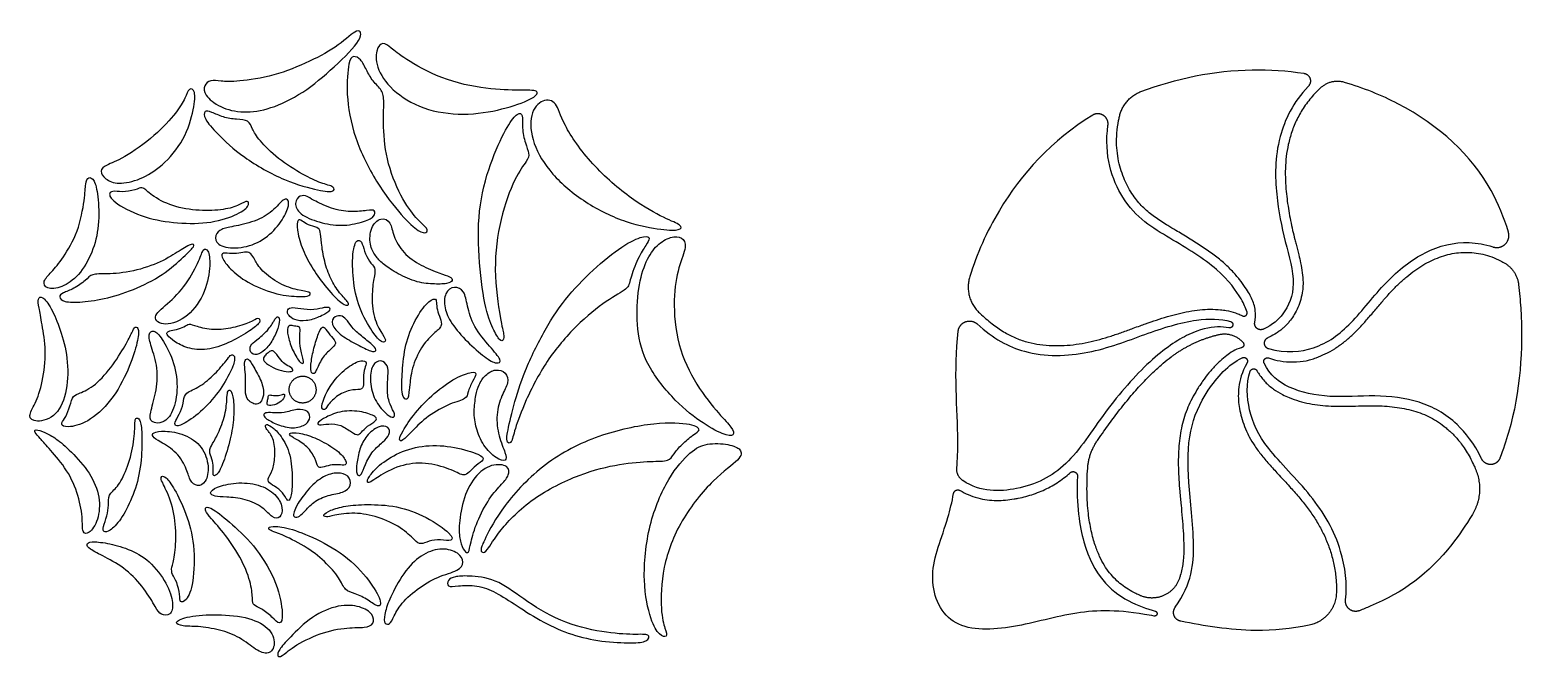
# Model space of a CAD drawing. Header units: millimetres. Extents: x -135 to 7155, y -215 to 2165.
# Drawn here: x 6089 to 7155, y 1717 to 2165 of the extents above; entities that cross this region are included whole.
import ezdxf

# ---------------------------------------------------------------- set-up
doc = ezdxf.new("R2010")
doc.units = ezdxf.units.MM
doc.header["$MEASUREMENT"] = 0
doc.layers.add('Default', color=18, linetype='Continuous')

msp = doc.modelspace()

# ---------------------------------------------------------------- linework, layer by layer
at = {"layer": 'Default'}
for points in [[(6238.7, 2128.3), (6245.1, 2128.9), (6263.1, 2131.5), (6289.2, 2142.3), (6310.2, 2153.6), (6323.6, 2167.4), (6327.8, 2159.5), (6306.2, 2138), (6283.8, 2119.1), (6260.1, 2107.8), (6241.2, 2105.1), (6224.1, 2109), (6212.8, 2118.6), (6212.8, 2125.2), (6217.7, 2129.3), (6224.5, 2128.1), (6232.3, 2127.7), (6238.7, 2128.3)], [(6357.9, 2143.7), (6363.8, 2139.9), (6381.8, 2129.3), (6416.3, 2121.8), (6439.7, 2121.8), (6453.1, 2121.8), (6450.1, 2116.4), (6430.3, 2108.7), (6402.1, 2103.3), (6372.5, 2106.3), (6348.6, 2119.5), (6336, 2136.5), (6335.5, 2151.2), (6340.9, 2156.6), (6346.2, 2152.3), (6352, 2147.5), (6357.9, 2143.7)], [(6341.4, 2095.3), (6341.6, 2087.7), (6343.4, 2068.9), (6355.4, 2042), (6366.2, 2028.1), (6373.4, 2022.7), (6372.2, 2019.5), (6367.3, 2019.9), (6355.1, 2030.6), (6335.9, 2055.4), (6319.7, 2087.8), (6314.1, 2120.1), (6316.5, 2143.7), (6319.6, 2146.5), (6325.1, 2144.3), (6329, 2136.3), (6333.5, 2127.9), (6340.6, 2121.8), (6341.9, 2114.4), (6341.1, 2102.9), (6341.4, 2095.3)], [(6156.5, 2074.3), (6162.5, 2077.8), (6178.9, 2089.4), (6194.2, 2106.5), (6199.9, 2116.3), (6202.3, 2123.9), (6207.1, 2121.7), (6206.4, 2109.7), (6199.6, 2085.8), (6182.9, 2066.9), (6167.6, 2057.6), (6151.4, 2054), (6142, 2058.1), (6138.2, 2064.2), (6142.7, 2068.3), (6150.4, 2070.8), (6156.5, 2074.3)], [(6471.2, 2096.4), (6475.2, 2088.8), (6489.2, 2068.4), (6519.7, 2042.4), (6543.1, 2029.5), (6555.1, 2025.3), (6553.5, 2021.4), (6541.8, 2021.7), (6515.2, 2026.2), (6484.7, 2041), (6460.5, 2061.6), (6447, 2083.7), (6445.2, 2105.6), (6455.1, 2116), (6465.3, 2113.9), (6467.2, 2104), (6471.2, 2096.4)], [(6253.4, 2085.5), (6256.4, 2081.9), (6265.5, 2072.7), (6284.5, 2060.7), (6296.9, 2055), (6306.8, 2052.9), (6306.1, 2048.7), (6296.9, 2049.7), (6271.6, 2056), (6239.9, 2073.9), (6221.7, 2091.4), (6212.8, 2101.6), (6213.1, 2107.7), (6218, 2106.3), (6226.8, 2102.2), (6236.3, 2100.7), (6245.5, 2100.5), (6247.2, 2094.1), (6250.3, 2089.1), (6253.4, 2085.5)], [(6424.6, 1960.1), (6423.3, 1968), (6419.4, 1994), (6424.2, 2030.4), (6435.3, 2060.3), (6444.4, 2072), (6445.7, 2076.1), (6442.5, 2083.5), (6440, 2095.1), (6441.3, 2104.8), (6437.3, 2105.9), (6430.5, 2097.8), (6418.7, 2073.9), (6408.9, 2040.4), (6408.7, 2003.1), (6413.5, 1966), (6419.5, 1950.8), (6424.7, 1942), (6427.2, 1942.8), (6427.5, 1947), (6426, 1952.3), (6424.6, 1960.1)], [(6127.4, 2042.7), (6126.6, 2036.8), (6123.5, 2020.2), (6112.2, 2001.3), (6103.8, 1991.4), (6097.5, 1985.2), (6100.1, 1979.5), (6111.3, 1980.2), (6123.8, 1988.8), (6133.7, 2005.8), (6138.5, 2024.6), (6137.5, 2047.8), (6134.8, 2058.1), (6130.3, 2060.4), (6128.3, 2055.5), (6128.2, 2048.5), (6127.4, 2042.7)], [(6176.2, 2046.6), (6179.7, 2044.2), (6190, 2038.3), (6209.9, 2035.3), (6228, 2036.1), (6238.8, 2039.7), (6244.7, 2043.7), (6245.8, 2039.1), (6236.9, 2032.3), (6215.7, 2026), (6190.9, 2026.7), (6168, 2031), (6146.8, 2042.3), (6144.7, 2048.8), (6148.7, 2049.9), (6156.7, 2048.6), (6166.5, 2051.3), (6169.2, 2053), (6172.8, 2049.1), (6176.2, 2046.6)], [(6234.4, 2024.5), (6238.4, 2025.2), (6249.6, 2027.6), (6262.7, 2035.1), (6270.2, 2045.2), (6274.2, 2043.4), (6273, 2035.4), (6265.1, 2022.8), (6251.9, 2011.8), (6235.1, 2008), (6221.6, 2010.9), (6220.6, 2018.3), (6225.4, 2022.9), (6230.3, 2023.7), (6234.4, 2024.5)], [(6291.7, 2043), (6294.5, 2041.4), (6304.1, 2036.7), (6318.1, 2034.5), (6330.5, 2035.8), (6335.4, 2036.7), (6335.4, 2031.1), (6326.7, 2027.4), (6311.3, 2024.2), (6295.2, 2027.1), (6280.6, 2033), (6277.2, 2041.3), (6281.5, 2047.2), (6287.4, 2045.9), (6288.9, 2044.5), (6291.7, 2043)], [(6297, 2012.5), (6297.4, 2008.8), (6298.9, 1999.3), (6303.4, 1986.8), (6309.7, 1976.6), (6317.5, 1969.3), (6315.6, 1967.5), (6311.2, 1969.1), (6298.9, 1982), (6289.7, 1995.6), (6282.5, 2009.4), (6279.2, 2022.8), (6279.8, 2030.1), (6283, 2028.5), (6287.2, 2025.4), (6294.5, 2023.7), (6296.3, 2021.3), (6296.6, 2016.1), (6297, 2012.5)], [(6341.1, 1997.8), (6343.4, 1995.9), (6349.3, 1991.6), (6363.9, 1984.5), (6376.6, 1983.1), (6387.3, 1983.3), (6391.5, 1985.7), (6389.2, 1988.7), (6382.1, 1990.6), (6368, 1996.3), (6355.1, 2005.1), (6347.7, 2018.1), (6347, 2027.7), (6339.5, 2031.6), (6331.7, 2024.1), (6331.1, 2010.9), (6335.5, 2003.1), (6338.8, 1999.7), (6341.1, 1997.8)], [(6443.3, 1900.5), (6447.1, 1908.9), (6457.2, 1928.7), (6478.9, 1954.3), (6501.6, 1972.5), (6516.7, 1979.9), (6516.9, 1985.7), (6523.1, 2002.3), (6529.1, 2011.6), (6532.1, 2016.1), (6528.8, 2018.2), (6515, 2013.1), (6493.6, 1996.1), (6472.8, 1975.5), (6456.5, 1951.6), (6441.5, 1920.3), (6434, 1896), (6429, 1874.6), (6429.4, 1869.7), (6432.9, 1869.2), (6434.5, 1878.2), (6439.6, 1892.1), (6443.3, 1900.5)], [(6529, 1999.1), (6526.8, 1994.1), (6522.8, 1981.3), (6521.7, 1954.1), (6526.7, 1928.4), (6547.1, 1901.5), (6567.8, 1884.3), (6584.9, 1875.2), (6592.5, 1874.2), (6590.6, 1880.9), (6582, 1888.9), (6564.5, 1910.7), (6550.7, 1939.2), (6547.8, 1973.7), (6552, 1996), (6558.3, 2010.9), (6555, 2017), (6546.8, 2017.6), (6536.3, 2011.5), (6531.3, 2004.1), (6529, 1999.1)], [(6144.2, 1990.5), (6149.2, 1990.7), (6162.5, 1991.8), (6183.1, 1999), (6195.9, 2007.3), (6205.3, 2012.9), (6206.6, 2010.4), (6201.1, 2005.1), (6186.5, 1991.2), (6165.4, 1979.8), (6143.8, 1972.8), (6125.4, 1970), (6112.2, 1970.3), (6109, 1974.2), (6111.9, 1977), (6119.8, 1979.6), (6129.2, 1986), (6132.5, 1990.9), (6139.2, 1990.4), (6144.2, 1990.5)], [(6209.1, 1999.6), (6207.2, 1995.3), (6200.8, 1982.6), (6186.5, 1968.4), (6174.9, 1959.6), (6184.3, 1952.4), (6202.2, 1959.1), (6214.8, 1977.8), (6218, 1997.8), (6216.2, 2008.4), (6212.2, 2008.7), (6211, 2003.9), (6209.1, 1999.6)], [(6249.4, 2000.5), (6250.5, 1998.4), (6253.8, 1992.8), (6266.9, 1983), (6280.5, 1978.6), (6289.7, 1977.7), (6289, 1974.7), (6282.3, 1974.1), (6265.8, 1975.2), (6245.7, 1983), (6232.1, 1993.1), (6225.9, 2001.7), (6225.1, 2005.7), (6231, 2005.1), (6238.4, 2004.9), (6243.4, 2006.6), (6246.9, 2005.2), (6248.2, 2002.5), (6249.4, 2000.5)], [(6319.3, 2001.7), (6319.1, 1997.5), (6319.3, 1984.6), (6324.2, 1963.6), (6335.3, 1945.9), (6340.7, 1940.9), (6343.9, 1942.7), (6339.8, 1948.3), (6333.3, 1960.4), (6332.9, 1979.4), (6335, 1990), (6335.7, 1995), (6331.2, 1999), (6327.4, 2006.7), (6326, 2014.2), (6321.8, 2014.9), (6320.4, 2009.9), (6319.4, 2005.9), (6319.3, 2001.7)], [(6097.4, 1954.1), (6098.4, 1948.9), (6100.6, 1935.8), (6098.1, 1912.8), (6092.4, 1897), (6086.9, 1888.8), (6092.2, 1883.8), (6108.5, 1888.4), (6115.9, 1907.1), (6116.1, 1930.8), (6110.6, 1951.2), (6103.9, 1966.7), (6097.4, 1975.3), (6094.1, 1973.1), (6095.1, 1967.1), (6096.5, 1959.3), (6097.4, 1954.1)], [(6406.6, 1953), (6409.4, 1947.9), (6417.7, 1938), (6426.4, 1928.4), (6422.5, 1925.7), (6414.3, 1930.3), (6400.9, 1941.9), (6389.2, 1955.3), (6384.4, 1966.3), (6384.8, 1977.4), (6391.9, 1982.3), (6399.3, 1978.7), (6400.9, 1968.3), (6403.8, 1958), (6406.6, 1953)], [(6273.8, 1960.8), (6274.6, 1959.9), (6276.9, 1957.4), (6286.1, 1956.5), (6295.4, 1959.5), (6303.6, 1963.9), (6302.7, 1967.4), (6298.6, 1966.5), (6289.3, 1964.5), (6279.4, 1966.3), (6273.4, 1966.8), (6272.2, 1962.8), (6273, 1961.7), (6273.8, 1960.8)], [(6360.1, 1911.6), (6360.5, 1914.9), (6361.6, 1924.9), (6369.4, 1940.4), (6377.4, 1948.3), (6383.7, 1953.1), (6381.8, 1958.9), (6379.5, 1964.9), (6379, 1970.4), (6379, 1973.6), (6372.2, 1970.6), (6362.4, 1955.7), (6356, 1937.8), (6354.4, 1917.5), (6354.1, 1905.2), (6356.6, 1900.2), (6359, 1901.5), (6359.3, 1904.7), (6359.7, 1908.2), (6360.1, 1911.6)], [(6156.5, 1939), (6154, 1934.6), (6146.9, 1923.2), (6133.6, 1909), (6122.2, 1904.6), (6119, 1903.1), (6116.7, 1893.7), (6113.5, 1886.8), (6110.1, 1883), (6114.6, 1880.4), (6129.5, 1883.6), (6147.3, 1899.2), (6159.7, 1922.7), (6165.4, 1940.5), (6167.2, 1951.8), (6163.6, 1953.3), (6162, 1949.3), (6159, 1943.3), (6156.5, 1939)], [(6194, 1941.1), (6196.8, 1939.4), (6203.9, 1936.2), (6219, 1936.4), (6234.5, 1942.9), (6248.2, 1951.3), (6253.8, 1956), (6252.3, 1960.2), (6246.8, 1956.1), (6234, 1952), (6220.1, 1950.2), (6206.7, 1953.2), (6202.2, 1955.4), (6199.3, 1952.7), (6193.3, 1950.6), (6188, 1949.9), (6186.1, 1948.4), (6187.2, 1946), (6191.3, 1942.7), (6194, 1941.1)], [(6263.1, 1957.1), (6262.1, 1955.4), (6259.1, 1950.1), (6250, 1942.8), (6245.9, 1939.8), (6245.6, 1934), (6250.7, 1932.1), (6256.7, 1935.8), (6262.3, 1942.9), (6266.7, 1953.2), (6267.2, 1959.5), (6265.2, 1960.2), (6264.1, 1958.8), (6263.1, 1957.1)], [(6281.6, 1948.1), (6281.5, 1945.7), (6281.3, 1938.6), (6284, 1929.4), (6284.5, 1926.3), (6281.6, 1926.6), (6275.7, 1936.8), (6272.6, 1947.2), (6272.5, 1952.7), (6274.8, 1954.1), (6278.9, 1952.9), (6281.9, 1953), (6281.7, 1950.5), (6281.6, 1948.1)], [(6293.2, 1921.8), (6294.2, 1923.7), (6297.1, 1930.6), (6304.1, 1937.3), (6308, 1940.7), (6305.6, 1944.1), (6300.5, 1949.9), (6298.5, 1953.8), (6295.4, 1950.3), (6291.8, 1938.8), (6289.4, 1927.8), (6289.1, 1919.8), (6291.5, 1918.9), (6292.3, 1919.8), (6293.2, 1921.8)], [(6315.6, 1956.9), (6316.8, 1955.3), (6319.4, 1951.3), (6326.1, 1945.6), (6334.9, 1938.8), (6336.7, 1935.2), (6333.1, 1934.6), (6322.7, 1939.9), (6311, 1946.2), (6303, 1954.9), (6306.2, 1960.9), (6312.1, 1960.8), (6314.4, 1958.5), (6315.6, 1956.9)], [(6175.6, 1938.2), (6176.9, 1934.2), (6180.5, 1923.5), (6179, 1904.9), (6174.1, 1890.6), (6174.7, 1884), (6184.1, 1883.4), (6191.2, 1891.1), (6195.1, 1909.6), (6191.4, 1929.6), (6182.8, 1945.2), (6177, 1951.1), (6172.9, 1947.9), (6174.3, 1942.3), (6175.6, 1938.2)], [(6228.6, 1928.2), (6226.8, 1925.9), (6221.1, 1918.9), (6210.1, 1909.6), (6199.1, 1905.6), (6198.7, 1900.5), (6196.7, 1891.9), (6192.2, 1885.2), (6192, 1881.7), (6196.8, 1882), (6210.6, 1891.2), (6223.9, 1906.1), (6232.8, 1921.4), (6235.7, 1930.5), (6234, 1932.8), (6231.9, 1932.7), (6230.4, 1930.5), (6228.6, 1928.2)], [(6264.2, 1933.9), (6265.2, 1932.7), (6268, 1928.6), (6271.5, 1925.3), (6276.7, 1923.2), (6276.9, 1920.8), (6272.4, 1920.4), (6264.4, 1922.4), (6256.8, 1926.6), (6254.9, 1930), (6256.9, 1932.6), (6259.5, 1934.7), (6261.5, 1936.1), (6263.1, 1935.2), (6264.2, 1933.9)], [(6242.2, 1924), (6242.3, 1921.9), (6243, 1916.7), (6242.4, 1906.8), (6243.4, 1900.1), (6252.2, 1895.5), (6256.5, 1903.6), (6254.6, 1913.7), (6248.1, 1924.7), (6244.8, 1930.6), (6242, 1929.3), (6242, 1926.1), (6242.2, 1924)], [(6301.2, 1896.3), (6302.5, 1898), (6307.3, 1903.4), (6317.5, 1908.2), (6325.5, 1907.4), (6327.4, 1910.4), (6326.7, 1918.6), (6328.3, 1924.5), (6329.8, 1928.1), (6324, 1929.2), (6312.8, 1922.2), (6303.4, 1911.3), (6298.3, 1901.4), (6296.5, 1893.7), (6299.7, 1893.3), (6300, 1894.6), (6301.2, 1896.3)], [(6342.4, 1891.6), (6340.1, 1893.7), (6334.6, 1900.1), (6331.3, 1913.5), (6332.7, 1926.3), (6339.7, 1929.6), (6344.6, 1925.2), (6344.7, 1918.3), (6343.6, 1906.1), (6345.6, 1897.1), (6350.2, 1889.7), (6348.1, 1887.3), (6344.6, 1889.4), (6342.4, 1891.6)], [(6362.2, 1878.7), (6365.2, 1881.8), (6372.5, 1889.1), (6389.6, 1898.5), (6401.2, 1901.2), (6401.1, 1905.4), (6405, 1914.3), (6408.1, 1919.5), (6405.5, 1921), (6393.4, 1917.1), (6377.2, 1905.4), (6363.4, 1891.3), (6354.1, 1877), (6352, 1871.8), (6354.4, 1870.4), (6359.2, 1875.6), (6362.2, 1878.7)], [(6407.3, 1903.6), (6406.7, 1900.4), (6405.6, 1892.3), (6407, 1880.5), (6412.3, 1867.8), (6422.1, 1858), (6429.4, 1856.4), (6428.9, 1861.8), (6423.3, 1874.3), (6421.4, 1890.3), (6425.7, 1904.2), (6431, 1912.8), (6429.2, 1920.5), (6421.4, 1923), (6413.7, 1918.5), (6409.1, 1911.2), (6407.9, 1906.7), (6407.3, 1903.6)], [(6229.5, 1902.2), (6229.3, 1899.7), (6229.1, 1892.3), (6223.8, 1877), (6218.8, 1868.8), (6216.4, 1864), (6218.8, 1858.4), (6220.1, 1852.3), (6219, 1846), (6221.9, 1846.3), (6226.2, 1852.9), (6231.7, 1871.1), (6234.6, 1886.2), (6234.5, 1901.9), (6232.1, 1908.1), (6230, 1907.3), (6229.6, 1904.7), (6229.5, 1902.2)], [(6269.7, 1904.6), (6268.9, 1904.5), (6266.7, 1903.4), (6260.9, 1903.9), (6259, 1904.3), (6259, 1901.9), (6258.1, 1898.7), (6258, 1896.2), (6263.5, 1896.6), (6268.7, 1899.4), (6271.2, 1903.8), (6270.5, 1904.7), (6269.7, 1904.6)], [(6263.4, 1891.3), (6265.4, 1891.2), (6269.7, 1890.9), (6279.8, 1894.4), (6288.1, 1893.1), (6289.3, 1886.5), (6285, 1882), (6275.6, 1879.6), (6263.6, 1883.5), (6256.5, 1887.5), (6255.3, 1890.4), (6257.6, 1891.6), (6261.4, 1891.4), (6263.4, 1891.3)], [(6300.5, 1888.3), (6303.4, 1889.7), (6311, 1893.1), (6326.6, 1892.5), (6336.8, 1888.4), (6336.6, 1885.7), (6329.5, 1881.8), (6325.1, 1877.1), (6323.4, 1875), (6319.1, 1876.9), (6310.9, 1883.1), (6302, 1883.6), (6294.4, 1882.1), (6293.9, 1884.3), (6297.6, 1886.8), (6300.5, 1888.3)], [(6102.4, 1865.8), (6105.4, 1862.4), (6114.3, 1852.6), (6123.1, 1834.6), (6126.7, 1815.7), (6125.7, 1805.2), (6130.7, 1804.2), (6137.9, 1814.1), (6139.3, 1831.1), (6132.2, 1848.3), (6117.8, 1864.4), (6107, 1873.4), (6099.4, 1877.4), (6092.1, 1880), (6091.8, 1877.4), (6096, 1873.3), (6099.3, 1869.3), (6102.4, 1865.8)], [(6163.7, 1882.2), (6163.6, 1879.3), (6163.3, 1869.2), (6157.9, 1850.1), (6151.3, 1837.8), (6144.2, 1832.8), (6145.1, 1825.3), (6143.9, 1817.8), (6140.8, 1809.4), (6141.1, 1805.9), (6145.5, 1806.3), (6153.6, 1814.4), (6162, 1830.1), (6167.9, 1849.5), (6169.1, 1871.1), (6168.2, 1885), (6165.8, 1888.2), (6163.8, 1887), (6163.8, 1885.2), (6163.7, 1882.2)], [(6182.3, 1870.3), (6185.4, 1868.5), (6194.2, 1863.5), (6201.4, 1850.2), (6202.8, 1842.6), (6208.2, 1838.1), (6214.7, 1841.2), (6217.1, 1852.7), (6212.5, 1867.5), (6199.3, 1876.5), (6184.3, 1878.7), (6176, 1877.4), (6175.9, 1874.4), (6179.3, 1872.1), (6182.3, 1870.3)], [(6258.8, 1878.5), (6259.9, 1877.1), (6263.4, 1872.4), (6264, 1859.5), (6262.3, 1849.7), (6257.8, 1843.6), (6260, 1840.7), (6266.9, 1837.1), (6271.4, 1831), (6273.1, 1827.7), (6275.8, 1830.6), (6276.4, 1845.8), (6274.8, 1863.9), (6266.9, 1876.8), (6260.9, 1881.9), (6257.4, 1883.6), (6256.6, 1881.1), (6257.6, 1880), (6258.8, 1878.5)], [(6322.3, 1855.2), (6322.7, 1858.1), (6324, 1865.7), (6328.8, 1875), (6337.8, 1882.5), (6345.5, 1881.6), (6346.1, 1875.9), (6341.1, 1870.3), (6333.4, 1864.5), (6327.8, 1853.9), (6325.6, 1846.5), (6323, 1846.3), (6321.7, 1848.7), (6322, 1852.4), (6322.3, 1855.2)], [(6414.4, 1802.4), (6416.9, 1807.4), (6425.3, 1823.9), (6455.6, 1856.3), (6494.5, 1876.2), (6537, 1885), (6563.3, 1883.3), (6568.5, 1879), (6562.9, 1876), (6554, 1868.6), (6548.3, 1861.7), (6545.7, 1856.5), (6533.6, 1856.9), (6510.7, 1855.2), (6482.3, 1848.4), (6446.7, 1830.9), (6422.7, 1806.1), (6414.9, 1791.5), (6411.6, 1791.3), (6410.5, 1793.6), (6412, 1797.4), (6414.4, 1802.4)], [(6278.7, 1872.6), (6281, 1871.3), (6287.2, 1867.5), (6292.9, 1858.4), (6294.1, 1852.2), (6297.2, 1852), (6303.2, 1854.2), (6309.2, 1854.4), (6314.7, 1853.5), (6315.2, 1856.6), (6309.3, 1864.2), (6295, 1872.6), (6282.9, 1876.8), (6274.7, 1877.4), (6273.3, 1875.6), (6276.4, 1874), (6278.7, 1872.6)], [(6338.1, 1845.9), (6341.5, 1848.1), (6352.9, 1854.4), (6371.2, 1856.3), (6389.5, 1851.3), (6399, 1845.5), (6402.4, 1848.8), (6407.1, 1853.9), (6413.8, 1857.9), (6411.5, 1861.2), (6392.2, 1867.4), (6371.2, 1868.7), (6351.9, 1863.5), (6337.3, 1853.6), (6330.2, 1845.2), (6329.2, 1841.1), (6332.2, 1841.7), (6334.6, 1843.8), (6338.1, 1845.9)], [(6545.1, 1843.7), (6539.9, 1835), (6530, 1812.1), (6525.9, 1769.7), (6532.3, 1741.8), (6538.4, 1732.1), (6544.4, 1730.6), (6542.7, 1736.6), (6539, 1748.3), (6539.9, 1780.7), (6552.7, 1814.8), (6577.8, 1845.5), (6597.3, 1858.5), (6597.3, 1865.4), (6588.6, 1869.1), (6571.7, 1869.9), (6561.1, 1864.5), (6550.3, 1852.5), (6545.1, 1843.7)], [(6184.2, 1839.9), (6185.6, 1837), (6190.7, 1826.8), (6193.5, 1806.6), (6192.4, 1787.9), (6189.6, 1780.5), (6190.1, 1776), (6193.8, 1770.9), (6196, 1760.9), (6195.5, 1755.6), (6200.4, 1756.5), (6205.8, 1768.3), (6206.7, 1797.7), (6200.7, 1819.5), (6191.6, 1838), (6185.6, 1846.1), (6182.3, 1846.2), (6182.3, 1844.1), (6182.8, 1842.8), (6184.2, 1839.9)], [(6280.4, 1826.7), (6282.3, 1829.7), (6288.2, 1838.2), (6298.6, 1846.5), (6308.6, 1849.1), (6316.7, 1847), (6318.8, 1839.1), (6312.9, 1834), (6301.8, 1832.9), (6290.9, 1827.7), (6284.4, 1820.2), (6280.1, 1816.3), (6276.7, 1817), (6277.2, 1820.3), (6278.6, 1823.7), (6280.4, 1826.7)], [(6395.4, 1810.5), (6395.7, 1815.4), (6397.3, 1828.6), (6406, 1846.4), (6418.5, 1855.3), (6431.3, 1853.8), (6431.1, 1846.7), (6426.5, 1841), (6416.8, 1830.9), (6407.6, 1813.2), (6403.3, 1797.8), (6402.3, 1790.6), (6399.1, 1792), (6395.8, 1799.3), (6395.2, 1805.6), (6395.4, 1810.5)], [(6229.3, 1831.1), (6233, 1830.9), (6242.7, 1830.1), (6255.8, 1823.8), (6261.9, 1815.9), (6267.8, 1815.7), (6269.9, 1823.3), (6264.9, 1833.4), (6252.5, 1840.6), (6235.6, 1841.9), (6221.2, 1838.3), (6216.2, 1833.9), (6220.6, 1831.4), (6225.6, 1831.3), (6229.3, 1831.1)], [(6218.4, 1815.7), (6220.8, 1812.9), (6228.3, 1804.7), (6240.8, 1785.8), (6247.2, 1768.2), (6247.7, 1757.2), (6247.9, 1754), (6253.9, 1751.8), (6262.1, 1745.4), (6267.4, 1739.2), (6270.1, 1745.7), (6265.9, 1769.1), (6251, 1795.1), (6232.7, 1812.3), (6218.2, 1824.1), (6213.9, 1824.1), (6213.9, 1821.3), (6216, 1818.4), (6218.4, 1815.7)], [(6306.6, 1818.1), (6310, 1818.8), (6320.6, 1820.5), (6337.4, 1817.3), (6354.4, 1809.5), (6364.2, 1799.7), (6367.7, 1796.9), (6373.4, 1799.9), (6381.9, 1801), (6390.8, 1799.3), (6390.9, 1804.1), (6372.3, 1817.4), (6350.5, 1825.2), (6329.1, 1826.1), (6313.5, 1824.9), (6302.9, 1821.8), (6297.4, 1818), (6300.2, 1816.6), (6303.2, 1817.5), (6306.6, 1818.1)], [(6268.8, 1804.1), (6272.8, 1802.4), (6285.4, 1796.4), (6299.7, 1785.2), (6310.3, 1772.9), (6313.6, 1764.1), (6320.6, 1762.7), (6330.8, 1757.7), (6337.8, 1751.8), (6340.5, 1755.4), (6333.8, 1768.5), (6316.8, 1788.4), (6292.7, 1802), (6272.9, 1809.5), (6260.8, 1810.8), (6258.5, 1808.5), (6261.6, 1806.7), (6264.8, 1805.8), (6268.8, 1804.1)], [(6142.5, 1788.2), (6147.1, 1785.8), (6157.9, 1779.8), (6170.8, 1765.7), (6179.1, 1751.4), (6182, 1746.8), (6189.4, 1746.2), (6191.7, 1754.8), (6187.1, 1769.1), (6174.3, 1786.3), (6159.1, 1794.5), (6143.4, 1798.5), (6131.6, 1799.7), (6128.8, 1797.5), (6130.5, 1794.3), (6138, 1790.6), (6142.5, 1788.2)], [(6347.4, 1761.8), (6349.9, 1766.8), (6357, 1779.7), (6369.6, 1791.2), (6383.4, 1795.3), (6395.5, 1791.6), (6399.3, 1784.3), (6395.5, 1778.5), (6380.2, 1774.7), (6364.8, 1765.5), (6352.3, 1753.8), (6347.6, 1743.3), (6345.1, 1739.5), (6341.3, 1741), (6342.2, 1749.2), (6345, 1756.7), (6347.4, 1761.8)], [(6402.7, 1774.7), (6407.6, 1774.5), (6421.6, 1773.3), (6440, 1758.8), (6467.2, 1741.6), (6498.6, 1734.1), (6521.5, 1732.7), (6532.2, 1733.7), (6530.1, 1727.7), (6520, 1726.7), (6496.8, 1727.7), (6475.6, 1732.5), (6455.7, 1741.2), (6435.9, 1753.9), (6421.3, 1763.6), (6408.3, 1768.4), (6393.6, 1767.8), (6386.6, 1766.6), (6386.9, 1772.1), (6392.1, 1774.4), (6397.8, 1774.9), (6402.7, 1774.7)], [(6275, 1731.3), (6279, 1735.5), (6290, 1746.5), (6309.6, 1754.7), (6325.2, 1753.4), (6334.3, 1747.5), (6334.7, 1740.4), (6328.5, 1737.5), (6316.7, 1738.4), (6295.9, 1734.5), (6275.4, 1723.8), (6268.2, 1716.7), (6265.2, 1717.2), (6266.2, 1721.7), (6271, 1727.2), (6275, 1731.3)], [(6209, 1738.6), (6213.5, 1738.2), (6224.5, 1736.7), (6239, 1731.2), (6250.3, 1721.5), (6259.4, 1718), (6264.9, 1725.6), (6260.3, 1738.4), (6243.7, 1746), (6219.2, 1747.7), (6199.2, 1745.7), (6191, 1741.3), (6197.7, 1738.7), (6204.5, 1738.9), (6209, 1738.6)]]:
    msp.add_open_spline(points, degree=3, dxfattribs=at)
for points, knots in [([(6882.3, 2120.7), (6907.3, 2130.2), (6947.9, 2138.4), (6986.7, 2135.6), (6998.7, 2133.8)], [564.867816, 564.867816, 564.867816, 564.867816, 573.470989, 577.492344, 577.492344, 577.492344, 577.492344]), ([(7001.8, 2124.4), (6991.1, 2113.2), (6977.6, 2085.2), (6978.3, 2045.7), (6985, 2013.5), (6994.3, 1982.1), (6985.1, 1961.3), (6976.7, 1954.3), (6969.8, 1951.1)], [579.274638, 579.274638, 579.274638, 579.274638, 583.518235, 588.712298, 593.906362, 599.100425, 604.294488, 608.564195, 608.564195, 608.564195, 608.564195]), ([(7010.7, 2123.4), (7009, 2121.8), (7004.7, 2117.5), (6998.9, 2110.1), (6993.7, 2101.2), (6990, 2092.2), (6987.5, 2083.2), (6986, 2074.4), (6985.4, 2065.8), (6985.5, 2057.5), (6986.2, 2047.4), (6987.8, 2035.4), (6990.1, 2024), (6992, 2016.1), (6993.5, 2010.3), (6995, 2004.7), (6996.5, 1998), (6997.7, 1991.4), (6998.2, 1985.9), (6998.1, 1981.6), (6997.7, 1977.5), (6996.7, 1972.3), (6994.6, 1966.6), (6992.1, 1961.7), (6989.6, 1958), (6987.5, 1955.4), (6985.7, 1953.4), (6983.8, 1951.6), (6981.6, 1949.9), (6978.4, 1947.6), (6975.4, 1946), (6973.1, 1944.9), (6972.7, 1944.7)], [627.016661, 627.016661, 627.016661, 627.016661, 628.071864, 629.667364, 631.16556, 632.595783, 633.96146, 635.263548, 636.520867, 637.745545, 638.931482, 640.971347, 643.060502, 644.052053, 644.572528, 645.707881, 646.579444, 647.614847, 648.636369, 649.01211, 649.505779, 650.449281, 651.338264, 652.171249, 652.889388, 653.27392, 653.663208, 654.058448, 654.463942, 654.88476, 655.785873, 655.972628, 655.972628, 655.972628, 655.972628]), ([(7144.8, 2020.4), (7141.7, 2030.7), (7126.8, 2067.4), (7086.5, 2105), (7041.3, 2123.3), (7027.7, 2127.3)], [688.828739, 688.828739, 688.828739, 688.828739, 693.366975, 705.587188, 710.449255, 710.449255, 710.449255, 710.449255]), ([(6847.9, 2103.9), (6818.7, 2086), (6784.1, 2047.9), (6765.1, 2004.7), (6760.1, 1988.6)], [633.960914, 633.960914, 633.960914, 633.960914, 645.581625, 652.367347, 652.367347, 652.367347, 652.367347]), ([(6963.6, 1955.7), (6964.1, 1959), (6964.2, 1963), (6963.5, 1967.7), (6961.9, 1972.3), (6959.8, 1976.3), (6956.7, 1981.2), (6952.7, 1986.8), (6947.5, 1992.7), (6941.2, 1998.9), (6933.6, 2004.8), (6925.3, 2010.5), (6916.4, 2016.1), (6908.4, 2020.9), (6902, 2024.7), (6897.3, 2027.6), (6893.1, 2030.4), (6889.1, 2033.4), (6885.3, 2036.7), (6881.6, 2040.3), (6878.2, 2044.5), (6873.7, 2051.1), (6869.9, 2058.8), (6867.1, 2067.5), (6865.6, 2074.8), (6864.8, 2082.7), (6865, 2091.2), (6865.9, 2098.1), (6866.8, 2102), (6867, 2102.9)], [609.963769, 609.963769, 609.963769, 609.963769, 610.571599, 611.273901, 611.965677, 612.690643, 613.521079, 614.531979, 615.693434, 616.994294, 618.414369, 619.917241, 621.471509, 623.034789, 624.002685, 624.75353, 625.491142, 626.219951, 626.952732, 627.706275, 628.494691, 629.337734, 631.221203, 632.254631, 633.346257, 634.506797, 635.753231, 637.09753, 637.527157, 637.527157, 637.527157, 637.527157]), ([(6958.1, 1963.2), (6957.2, 1966.4), (6953.9, 1973.3), (6939.8, 1993.8), (6902.8, 2016.3), (6868.8, 2036.1), (6855.8, 2075.1), (6858.8, 2096.7)], [604.613371, 604.613371, 604.613371, 604.613371, 608.437349, 614.498593, 620.559838, 626.621083, 631.580046, 631.580046, 631.580046, 631.580046]), ([(6973.4, 1937.2), (6986.1, 1933.6), (7009, 1936.2), (7032.4, 1953.2), (7056.8, 1986), (7084.9, 2008), (7111.3, 2014.6), (7128.1, 2011.6), (7133.7, 2009.8)], [657.413194, 657.413194, 657.413194, 657.413194, 661.943492, 667.287612, 672.631731, 677.97585, 683.319969, 686.061977, 686.061977, 686.061977, 686.061977]), ([(6973.5, 1930.5), (6976.4, 1929.5), (6982.2, 1928.1), (6990.5, 1927.3), (6999.4, 1928.1), (7003.5, 1929.2), (7008.4, 1930.9), (7014.2, 1933.3), (7020.8, 1937), (7027.2, 1941.5), (7033.1, 1946.6), (7038.8, 1952.3), (7044.4, 1958.6), (7050, 1965.2), (7055.6, 1971.8), (7061, 1977.9), (7066.5, 1983.5), (7072.1, 1988.5), (7077.8, 1993), (7083.6, 1996.8), (7089.5, 2000), (7095.5, 2002.5), (7101.6, 2004.4), (7107.7, 2005.6), (7114, 2006), (7120.3, 2005.7), (7126.7, 2004.7), (7133.1, 2002.7), (7138.4, 2000.4), (7141.5, 1998.6), (7142.7, 1997.9)], [569.23311, 569.23311, 569.23311, 569.23311, 570.472159, 571.921472, 573.24466, 573.867969, 574.467679, 575.520938, 576.651138, 577.782383, 578.93112, 580.112927, 581.330837, 582.665404, 583.927111, 585.122039, 586.266039, 587.371482, 588.434433, 589.452626, 590.434969, 591.386775, 592.315237, 593.229679, 594.142897, 595.073453, 596.025051, 596.996504, 597.997671, 598.580807, 598.580807, 598.580807, 598.580807]), ([(7152.1, 1982.9), (7152.8, 1977.3), (7155.7, 1942.2), (7153.1, 1900.7), (7141.1, 1865), (7138.8, 1859)], [520.002054, 520.002054, 520.002054, 520.002054, 522.348997, 534.569208, 537.121293, 537.121293, 537.121293, 537.121293]), ([(6766.4, 1963.3), (6767.1, 1962.6), (6770.5, 1959.4), (6776.6, 1954.2), (6784.9, 1948.5), (6793.2, 1944.4), (6801.6, 1941.6), (6810.2, 1939.9), (6818.9, 1939.2), (6827.5, 1939.3), (6836.2, 1940.1), (6844.6, 1941.6), (6852.9, 1943.7), (6861, 1946.1), (6869, 1948.8), (6875.8, 1951.3), (6881.4, 1953.4), (6889.5, 1956.3), (6898.5, 1959.3), (6908.9, 1962.1), (6916.6, 1963.8), (6924.3, 1964.9), (6931.8, 1965.4), (6938.1, 1965.1), (6944.2, 1964.3), (6948.9, 1963.1), (6952.7, 1961.6), (6954.3, 1960.8), (6954.8, 1960.6)], [574.539693, 574.539693, 574.539693, 574.539693, 574.963091, 576.612485, 578.060963, 579.374014, 580.700671, 581.95408, 583.223993, 584.502634, 585.775902, 587.038191, 588.286048, 589.52604, 590.761405, 591.998668, 592.751875, 593.36669, 595.778926, 596.953597, 598.108903, 599.246727, 600.361231, 601.445443, 602.01146, 603.055106, 603.57018, 603.822239, 603.822239, 603.822239, 603.822239]), ([(6945.2, 1952), (6942.7, 1952.5), (6934.1, 1953.1), (6918, 1949.6), (6889.5, 1930.9), (6855.7, 1892.2), (6830.2, 1851), (6796.9, 1835.2), (6767.9, 1834.4), (6755.2, 1842.9)], [877.201416, 877.201416, 877.201416, 877.201416, 879.788533, 885.305319, 890.822105, 896.338891, 901.855677, 907.372463, 912.261138, 912.261138, 912.261138, 912.261138]), ([(6765.3, 1954.8), (6776.9, 1944.3), (6801.8, 1930.7), (6845.8, 1932.2), (6885.7, 1947.9), (6919.6, 1958.9), (6939.5, 1958.6), (6946.4, 1956.5)], [846.705558, 846.705558, 846.705558, 846.705558, 851.685824, 858.212228, 864.738633, 871.265037, 876.162927, 876.162927, 876.162927, 876.162927]), ([(6750.8, 1851.9), (6751.3, 1857.9), (6752.3, 1885.1), (6748.5, 1921.1), (6751.8, 1949.6)], [828.127757, 828.127757, 828.127757, 828.127757, 831.922871, 844.077334, 844.077334, 844.077334, 844.077334]), ([(6851.7, 1872.2), (6853.1, 1874.2), (6857, 1879.7), (6863.3, 1888.6), (6871.3, 1898.7), (6879.4, 1908.3), (6886.4, 1915.7), (6892.6, 1921.8), (6897.9, 1926.6), (6902, 1929.8), (6903.9, 1931.2)], [589.491537, 589.491537, 589.491537, 589.491537, 590.545131, 592.441395, 594.336601, 596.198482, 597.971697, 598.802448, 600.064245, 601.111346, 601.111346, 601.111346, 601.111346]), ([(6954, 1937.7), (6949.6, 1936.8), (6944, 1932.5), (6939.9, 1929.3), (6935.2, 1924.7), (6930.9, 1919.9), (6927, 1914.9), (6924.3, 1910.8), (6921.7, 1906.7), (6918.8, 1901.6), (6915.8, 1895.3), (6913.4, 1888.8), (6911.5, 1882), (6910.2, 1874.9), (6909.1, 1864.9), (6908.9, 1854.4), (6909.4, 1843.5), (6910.1, 1834.7), (6911, 1825.5), (6912.1, 1813.2), (6913, 1800.9), (6913, 1790.2), (6912.4, 1784), (6911.6, 1779.5), (6910.7, 1775.9), (6910, 1773.7), (6909.8, 1773)], [538.662418, 538.662418, 538.662418, 538.662418, 540.452716, 541.603483, 542.206866, 543.342349, 544.450299, 544.990048, 545.519323, 546.55752, 547.575504, 548.5926, 549.62288, 550.679237, 551.767629, 554.068953, 555.291126, 556.553261, 557.980502, 559.332832, 562.007115, 563.406564, 564.062518, 564.72526, 565.412924, 565.727763, 565.727763, 565.727763, 565.727763]), ([(6906.8, 1752.4), (6918.9, 1769.6), (6921.5, 1799.4), (6915.3, 1843.1), (6916, 1879.6), (6928.2, 1907.1), (6944.9, 1926), (6954.6, 1930.6)], [515.214202, 515.214202, 515.214202, 515.214202, 520.55318, 526.684439, 532.815698, 538.946957, 545.004494, 545.004494, 545.004494, 545.004494]), ([(6958.1, 1926.9), (6954.4, 1920), (6951.6, 1910.8), (6951.9, 1898.6), (6953.2, 1891.5), (6955.1, 1884.8), (6957.3, 1879), (6960.2, 1873.2), (6963.7, 1867.4), (6968.7, 1860.6), (6974.7, 1853.7), (6981.4, 1846.4), (6988.3, 1839), (6995, 1831.4), (7001.1, 1823.8), (7006.5, 1816.1), (7011.2, 1808.2), (7015.1, 1799.9), (7018.3, 1791), (7020.6, 1781.7), (7021.8, 1773.1), (7022.1, 1766.4), (7022, 1763), (7021.9, 1761.7)], [468.135365, 468.135365, 468.135365, 468.135365, 470.45515, 472.309916, 473.351934, 474.370476, 475.406887, 476.066169, 477.196693, 478.431356, 479.77568, 481.201266, 482.784141, 484.253881, 485.675915, 487.048912, 488.393786, 489.735702, 491.105035, 492.521361, 493.949283, 494.919514, 495.475083, 495.475083, 495.475083, 495.475083]), ([(7028.5, 1757.7), (7029.9, 1769.1), (7026, 1798.2), (7005.6, 1832.6), (6969.5, 1867.4), (6958.8, 1891.5), (6957.3, 1912.1), (6960.4, 1921)], [532.879877, 532.879877, 532.879877, 532.879877, 537.276828, 543.299485, 549.322142, 555.344799, 560.82875, 560.82875, 560.82875, 560.82875]), ([(6965.2, 1921.4), (6965.5, 1920.8), (6966.6, 1919.1), (6968.5, 1916.3), (6972, 1912.3), (6976.8, 1908.1), (6982.7, 1904.6), (6988.9, 1901.8), (6995.3, 1899.6), (7002.7, 1897.8), (7010.4, 1896.6), (7018.1, 1896), (7025.9, 1895.9), (7033.8, 1896.1), (7041.5, 1896.3), (7049.1, 1896.4), (7056.4, 1896.2), (7063.5, 1895.5), (7070.4, 1894.4), (7077, 1892.9), (7083.3, 1890.8), (7089.2, 1888.1), (7095, 1884.7), (7099.5, 1881.3), (7102.6, 1878.5), (7105, 1876.3), (7107.3, 1873.9), (7109.9, 1870.8), (7112.7, 1867.1), (7116.4, 1861.3), (7119.2, 1856), (7120.9, 1852.2), (7121.1, 1851.6)], [561.722075, 561.722075, 561.722075, 561.722075, 562.006556, 562.614837, 563.206763, 564.344909, 565.442089, 566.221744, 567.318924, 568.435039, 569.573017, 570.723866, 571.863012, 572.986113, 574.195736, 575.279584, 576.341646, 577.389268, 578.418533, 579.418658, 580.382881, 581.330838, 582.291432, 583.296874, 583.82891, 584.144441, 584.706549, 585.300698, 585.936893, 586.727525, 588.336272, 588.585665, 588.585665, 588.585665, 588.585665]), ([(7125.7, 1858.4), (7120.1, 1869.8), (7106.2, 1887.3), (7082, 1900.6), (7049.4, 1904.5), (7016.9, 1901.5), (6987.7, 1907.7), (6974.4, 1918.2), (6970.3, 1926.8)], [539.552019, 539.552019, 539.552019, 539.552019, 543.24171, 548.367648, 553.493585, 558.619523, 563.745461, 568.319651, 568.319651, 568.319651, 568.319651]), ([(6753.2, 1835.8), (6755.1, 1834.7), (6759.1, 1832.6), (6765.6, 1830.4), (6772.5, 1829), (6779.1, 1828.6), (6785.6, 1828.9), (6790.7, 1829.6), (6795.6, 1830.5), (6802.1, 1832), (6811.2, 1835.1), (6821.5, 1840.4), (6828.1, 1845.3), (6831.4, 1848.1), (6831.8, 1848.5)], [929.384709, 929.384709, 929.384709, 929.384709, 930.332513, 931.393659, 932.412179, 933.391722, 934.333374, 935.240634, 935.681961, 936.505228, 938.204195, 939.887966, 941.604578, 941.812242, 941.812242, 941.812242, 941.812242]), ([(6837, 1846), (6836.1, 1825.2), (6841.1, 1793.8), (6854.4, 1770.2), (6871.4, 1756.9), (6886.9, 1751.2), (6892.6, 1749.7)], [942.902382, 942.902382, 942.902382, 942.902382, 947.336364, 952.333495, 957.330626, 961.588364, 961.588364, 961.588364, 961.588364]), ([(6882.1, 1760.7), (6880.9, 1761.2), (6877.9, 1762.6), (6873.3, 1765.1), (6868.4, 1768.5), (6863.9, 1772.4), (6859.8, 1777), (6856, 1782.4), (6852.5, 1789.1), (6850, 1795.6), (6848.1, 1801.8), (6846.3, 1809.3), (6844.4, 1820.3), (6843.6, 1835.4), (6843.9, 1846.2), (6844.3, 1851.8)], [570.72572, 570.72572, 570.72572, 570.72572, 571.267569, 572.176727, 573.039269, 573.895104, 574.78753, 575.743843, 576.821895, 578.099873, 578.836481, 579.644392, 581.504528, 583.768816, 586.259291, 586.259291, 586.259291, 586.259291]), ([(6891.8, 1746.2), (6889.4, 1746.6), (6864.8, 1751), (6833.9, 1749.8), (6788.3, 1735.9), (6743.4, 1735.8), (6728, 1775.5), (6740.1, 1801.6), (6744.5, 1816.6), (6746, 1822), (6747.4, 1827.7), (6748.5, 1833.7)], [962.393572, 962.393572, 962.393572, 962.393572, 963.632458, 975.852669, 988.072881, 1000.293092, 1012.513303, 1024.733514, 1024.733514, 1024.733514, 1029.081172, 1029.081172, 1029.081172, 1029.081172]), ([(7119.1, 1818.7), (7114.4, 1811), (7093.3, 1780.1), (7067.8, 1761.8), (7041, 1751), (7038.4, 1750)], [513.430139, 513.430139, 513.430139, 513.430139, 517.148839, 529.369051, 530.671438, 530.671438, 530.671438, 530.671438]), ([(7002.5, 1739.7), (6990, 1737.2), (6958.5, 1733.8), (6927.3, 1739.2), (6910.8, 1742.5)], [500.114287, 500.114287, 500.114287, 500.114287, 505.538192, 513.356507, 513.356507, 513.356507, 513.356507])]:
    msp.add_open_spline(points, degree=3, knots=knots, dxfattribs=at)
for points, weights, knots in [([(6998.7, 2133.8), (7002, 2133.3), (7003.1, 2130.1), (7004.2, 2126.9), (7001.8, 2124.4)], [1, 0.855138602192, 1, 0.855138602192, 1], [577.492344, 577.492344, 577.492344, 578.383491, 578.383491, 579.274638, 579.274638, 579.274638]), ([(6858.8, 2096.7), (6859.4, 2101.2), (6855.6, 2103.7), (6851.8, 2106.2), (6847.9, 2103.9)], [1, 0.845118644191, 1, 0.845118644191, 1], [631.580046, 631.580046, 631.580046, 632.77048, 632.77048, 633.960914, 633.960914, 633.960914]), ([(7133.7, 2009.8), (7138.7, 2008.1), (7142.5, 2011.7), (7146.3, 2015.4), (7144.8, 2020.4)], [1, 0.85420172072, 1, 0.85420172072, 1], [686.061977, 686.061977, 686.061977, 687.445358, 687.445358, 688.828739, 688.828739, 688.828739]), ([(6954.8, 1960.6), (6956.1, 1959.8), (6957.3, 1960.8), (6958.5, 1961.7), (6958.1, 1963.2)], [1, 0.835430258536, 1, 0.835430258536, 1], [603.8222388, 603.8222388, 603.8222388, 604.2178048, 604.2178048, 604.6133708, 604.6133708, 604.6133708]), ([(6751.8, 1949.6), (6752.3, 1954.6), (6757, 1956.3), (6761.6, 1958.1), (6765.3, 1954.8)], [1, 0.853515298551, 1, 0.853515298551, 1], [844.077334, 844.077334, 844.077334, 845.391446, 845.391446, 846.705558, 846.705558, 846.705558]), ([(6946.4, 1956.5), (6948.5, 1955.8), (6947.9, 1953.7), (6947.4, 1951.5), (6945.2, 1952)], [1, 0.7222040304, 1, 0.7222040304, 1], [876.162927, 876.162927, 876.162927, 876.682171, 876.682171, 877.201416, 877.201416, 877.201416]), ([(6969.8, 1951.1), (6967.4, 1949.9), (6965.3, 1951.5), (6963.2, 1953.1), (6963.6, 1955.7)], [1, 0.85616816115, 1, 0.85616816115, 1], [608.564195, 608.564195, 608.564195, 609.263982, 609.263982, 609.963769, 609.963769, 609.963769]), ([(6955.3, 1941.5), (6956.1, 1940.5), (6955.7, 1939.2), (6955.3, 1938), (6954, 1937.7)], [1, 0.870678513152, 1, 0.870678513152, 1], [537.9632843, 537.9632843, 537.9632843, 538.3128513, 538.3128513, 538.6624183, 538.6624183, 538.6624183]), ([(6972.7, 1944.7), (6970.2, 1943.5), (6970.4, 1940.7), (6970.7, 1937.9), (6973.4, 1937.2)], [1, 0.821911665935, 1, 0.821911665935, 1], [655.972628, 655.972628, 655.972628, 656.692911, 656.692911, 657.413194, 657.413194, 657.413194]), ([(6954.6, 1930.6), (6956.3, 1931.5), (6957.7, 1930), (6959, 1928.6), (6958.1, 1926.9)], [1, 0.80989474013, 1, 0.80989474013, 1], [467.1467117, 467.1467117, 467.1467117, 467.6410382, 467.6410382, 468.1353647, 468.1353647, 468.1353647]), ([(6960.4, 1921), (6961, 1922.6), (6962.7, 1922.7), (6964.4, 1922.9), (6965.2, 1921.4)], [1, 0.83949336202, 1, 0.83949336202, 1], [560.8287498, 560.8287498, 560.8287498, 561.2754124, 561.2754124, 561.7220751, 561.7220751, 561.7220751]), ([(6970.3, 1926.8), (6969.5, 1928.4), (6970.7, 1929.7), (6971.8, 1931), (6973.5, 1930.5)], [1, 0.832388298097, 1, 0.832388298097, 1], [568.3196513, 568.3196513, 568.3196513, 568.7763808, 568.7763808, 569.2331103, 569.2331103, 569.2331103]), ([(6291.7, 1902.9), (6296.7, 1911.1), (6288.5, 1916.1), (6280.3, 1921.1), (6275.3, 1912.9), (6270.3, 1904.7), (6278.5, 1899.7), (6286.7, 1894.7), (6291.7, 1902.9)], [1, 0.707106781187, 1, 0.707106781187, 1, 0.707106781187, 1, 0.707106781187, 1], [0, 0, 0, 2.216133, 2.216133, 4.432267, 4.432267, 6.6484, 6.6484, 8.864533, 8.864533, 8.864533]), ([(7138.8, 1859), (7137.1, 1854.6), (7132.4, 1854.4), (7127.7, 1854.2), (7125.7, 1858.4)], [1, 0.836158392609, 1, 0.836158392609, 1], [537.121293, 537.121293, 537.121293, 538.336656, 538.336656, 539.552019, 539.552019, 539.552019]), ([(6831.8, 1848.5), (6833.3, 1849.9), (6835.2, 1849), (6837.1, 1848.1), (6837, 1846)], [1, 0.832887147653, 1, 0.832887147653, 1], [941.812242, 941.812242, 941.812242, 942.357312, 942.357312, 942.902382, 942.902382, 942.902382]), ([(6748.5, 1833.7), (6748.8, 1835.3), (6750.3, 1836), (6751.8, 1836.7), (6753.2, 1835.8)], [1, 0.885111034455, 1, 0.885111034455, 1], [1029.0811718, 1029.0811718, 1029.0811718, 1029.5310474, 1029.5310474, 1029.980923, 1029.980923, 1029.980923]), ([(6909.8, 1773), (6906.9, 1764.5), (6898.6, 1760.8), (6890.4, 1757.2), (6882.1, 1760.7)], [1, 0.916289197313, 1, 0.916289197313, 1], [565.727763, 565.727763, 565.727763, 568.226742, 568.226742, 570.72572, 570.72572, 570.72572]), ([(6892.6, 1749.7), (6894.2, 1749.2), (6893.8, 1747.5), (6893.5, 1745.9), (6891.8, 1746.2)], [1, 0.721509129004, 1, 0.721509129004, 1], [961.5883643, 961.5883643, 961.5883643, 961.990968, 961.990968, 962.3935717, 962.3935717, 962.3935717]), ([(6910.8, 1742.5), (6907.4, 1743.1), (6906.1, 1746.3), (6904.8, 1749.5), (6906.8, 1752.4)], [1, 0.878821031277, 1, 0.878821031277, 1], [513.356507, 513.356507, 513.356507, 514.285355, 514.285355, 515.214202, 515.214202, 515.214202]), ([(7038.4, 1750), (7034.5, 1748.5), (7031.3, 1751), (7028, 1753.6), (7028.5, 1757.7)], [1, 0.870611470303, 1, 0.870611470303, 1], [530.671438, 530.671438, 530.671438, 531.775658, 531.775658, 532.879877, 532.879877, 532.879877])]:
    msp.add_rational_spline(points, weights, degree=2, knots=knots, dxfattribs=at)
for points, weights in [([(7027.7, 2127.3), (7018.1, 2130.1), (7010.7, 2123.4)], [1, 0.870778326232, 1]), ([(6867, 2102.9), (6869.9, 2115.9), (6882.3, 2120.7)], [1, 0.881875518067, 1]), ([(7142.7, 1997.9), (7151, 1992.7), (7152.1, 1982.9)], [1, 0.899724488373, 1]), ([(6760.1, 1988.6), (6755.5, 1974), (6766.4, 1963.3)], [1, 0.852502827918, 1]), ([(6903.9, 1931.2), (6919.3, 1942.8), (6938, 1947.2)], [1, 0.978983939059, 1]), ([(6938, 1947.2), (6948.4, 1949.6), (6955.3, 1941.5)], [1, 0.852406067051, 1]), ([(6844.3, 1851.8), (6845.1, 1863.1), (6851.7, 1872.2)], [1, 0.962350768729, 1]), ([(6755.2, 1842.9), (6750.3, 1846.1), (6750.8, 1851.9)], [1, 0.862377981818, 1]), ([(7121.1, 1851.6), (7128.7, 1834.6), (7119.1, 1818.7)], [1, 0.886402007963, 1]), ([(7021.9, 1761.7), (7020.6, 1743.2), (7002.5, 1739.7)], [1, 0.793299532746, 1])]:
    msp.add_rational_spline(points, weights, degree=2, dxfattribs=at)

doc.saveas('drawing.dxf')
